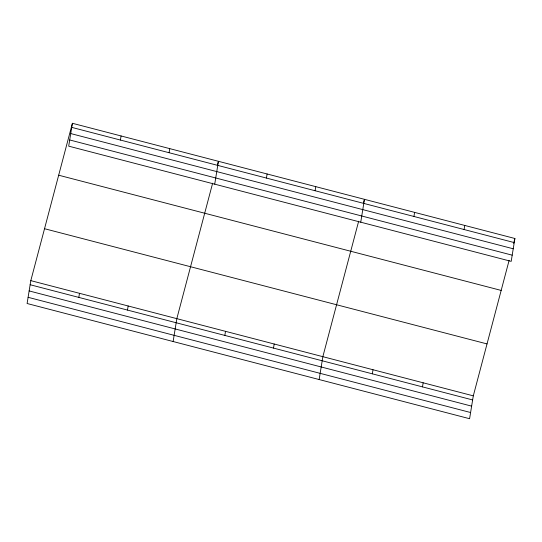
<?xml version="1.0" encoding="UTF-8"?>
<svg xmlns="http://www.w3.org/2000/svg" width="542" height="542" viewBox="0 0 542 542"><rect width="100%" height="100%" fill="white"/><g stroke="black" fill="none" stroke-linecap="round" stroke-linejoin="round"><path stroke-width="0.81" d="M72.404 123.285L68.699 146.15L511.194 261.366L514.9 238.494L72.404 123.285L30.806 280.634L27.1 303.506L469.596 418.715L473.302 395.85L509.107 260.404M78.814 297.402L79.478 293.31M120.412 140.053L121.076 135.954M127.492 310.078L128.156 305.986M169.09 152.722L169.754 148.63M173.122 341.521L176.827 318.655L212.633 183.21M214.72 184.172L218.426 161.306L217.356 165.357M224.842 335.423L225.506 331.331M266.44 178.067L267.104 173.975M273.514 348.099L274.177 344.007M315.112 190.743L315.776 186.651M319.15 379.542L322.849 356.677L358.662 221.231M360.748 222.193L364.448 199.327L363.377 203.379M372.34 373.831L373.004 369.732M413.939 216.475L414.603 212.383M422.489 386.886L423.153 382.794M464.087 229.53L464.751 225.438M513.613 243.365L514.9 238.494M71.74 127.377L514.236 242.586M70.738 133.569L513.233 248.785M69.701 139.958L512.197 255.167M58.671 175.208L501.174 290.424M44.532 228.71L487.028 343.926M30.806 280.634L473.302 395.85M30.142 284.733L472.638 399.942M29.139 290.925L471.635 406.141M28.103 297.307L470.598 412.523"/></g></svg>
